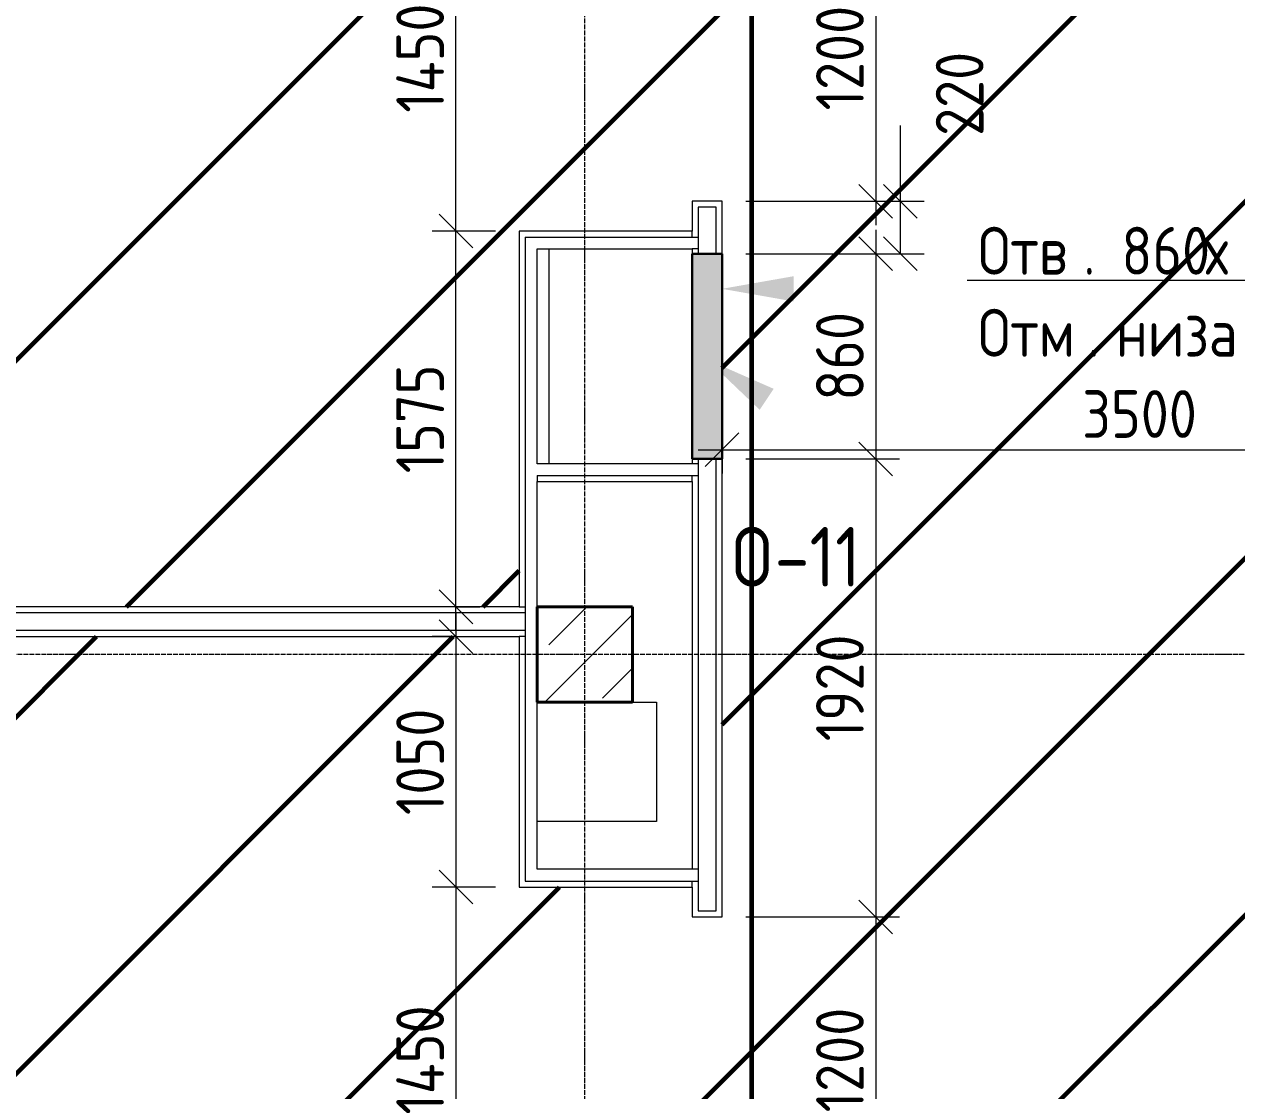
# Model space of a CAD drawing. Header units: millimetres. Extents: x -56773 to 323062, y -262288 to 76460.
# Drawn here: x -15941 to -10858, y -201452 to -196981 of the extents above; entities that cross this region are included whole.
import ezdxf

# ---------------------------------------------------------------- set-up
doc = ezdxf.new("R2010")
doc.units = ezdxf.units.MM
doc.linetypes.add('ADSK_Линия сетки', pattern=[25, 20, -2.5, 0, -2.5])
doc.linetypes.add('ADSK_Невидимые', pattern=[5, 3, -2])
for name, color, linetype, lineweight in [('1.1)Стяжка керамзит  2 этаж', 5, 'Continuous', 60), ('Марки', 7, 'Continuous', 20), ('Несущие колонны', 7, 'Continuous', 18), ('Обобщенные модели', 7, 'ADSK_Невидимые', 18), ('Оси', 7, 'Continuous', 9), ('Перекрытие', 7, 'Continuous', 18), ('Размеры', 7, 'Continuous', 9), ('Стены внутренние', 7, 'Continuous', 18), ('Стены штриховка', 7, 'Continuous', 9), ('Узлы', 7, 'Continuous', 18)]:
    doc.layers.add(name, color=color, linetype=linetype, lineweight=lineweight)
doc.styles.add('GOST Common_2', font='', dxfattribs={"width": 0.9, "height": 250})
doc.styles.add('GOST Common_3', font='', dxfattribs={"width": 0.9, "height": 200})
doc.styles.get('GOST Common_2').set_extended_font_data('GOST Common')
doc.styles.get('GOST Common_3').set_extended_font_data('GOST Common')
doc.dimstyles.new('ADSK_Основной_2_0', dxfattribs={"dimscale": 304.8, "dimtxt": 201.142999, "dimasz": 0.463911, "dimexe": 0.328084, "dimexo": 0.328084, "dimgap": 0.164042, "dimtad": 1, "dimdec": 3, "dimrnd": 0.001, "dimdsep": 46, "dimtxsty": 'GOST Common_3', "dimblk1": 'OBLIQUE', "dimblk2": 'OBLIQUE', "dimsah": 1, "dimcen": 0.09, "dimdle": 0.328084, "dimazin": 2, "dimtfac": 1, "dimtdec": 4, "dimtix": 1, "dimtmove": 0, "dimatfit": 3, "dimfxl": 1, "dimtvp": 1, "dimtolj": 1, "dimtzin": 0, "dimlwd": 20, "dimlwe": 20, "dimarcsym": 2})
doc.dimstyles.new('ADSK_Основной_2_0_2', dxfattribs={"dimscale": 304.8, "dimtxt": 201.142999, "dimasz": 0.463911, "dimexe": 0.328084, "dimexo": 0.328084, "dimgap": 0.164042, "dimtad": 1, "dimdec": 3, "dimrnd": 0.001, "dimdsep": 46, "dimtxsty": 'GOST Common_3', "dimblk1": 'OBLIQUE', "dimblk2": 'OBLIQUE', "dimsah": 1, "dimcen": 0.09, "dimdle": 0.328084, "dimazin": 2, "dimtfac": 1, "dimtdec": 4, "dimtix": 1, "dimtmove": 0, "dimatfit": 3, "dimfxl": 1, "dimtvp": 1, "dimtolj": 1, "dimtzin": 0, "dimlwd": 20, "dimlwe": 20, "dimarcsym": 2})

# ---------------------------------------------------------------- blocks, each defined once
blk = doc.blocks.new('ADSK_КолоннаЖБ_Прямоугольная - 400x400 мм-1807142-Кладочный план 4-го этажа')
at = {"layer": 'Несущие колонны', "lineweight": 40}
for p, q in [((-200, 200), (200, 200)), ((-200, -200), (-200, 200)), ((200, 200), (200, -200)), ((200, -200), (-200, -200))]:
    blk.add_line(p, q, dxfattribs=at)
blk = doc.blocks.new('ADSK_ОбобщеннаяМодель_ОтверстиеПрямоугольное_вСтене - О-11_ОВ_в ГКЛ_810х310-4086554-Кладочный план 4-го этажа')
at = {"layer": 'Обобщенные модели'}
blk.add_hatch(color=256, dxfattribs=at).paths.add_polyline_path([(550.3, -62.5), (550.3, 62.5), (-309.7, 62.5), (-309.7, -62.5)])
at = {"layer": 'Узлы', "lineweight": 30}
for p, q in [((-309.7, -62.5), (-309.7, 62.5)), ((-309.7, 62.5), (550.3, 62.5)), ((550.3, 62.5), (550.3, -62.5)), ((550.3, -62.5), (-309.7, -62.5))]:
    blk.add_line(p, q, dxfattribs=at)
blk = doc.blocks.new('_Oblique')
at = {"color": 0, "linetype": 'ByBlock', "lineweight": -2}
blk.add_line((-0.5, -0.5), (0.5, 0.5), dxfattribs=at)
blk = doc.blocks.new('*D6167')
at = {"layer": 'Defpoints', "color": 0, "transparency": 16777216}
for p in [(-13015.6, -198665.4), (-9515.6, -198765.3), (-9515.6, -199048.5)]:
    blk.add_point(p, dxfattribs=at)
at = {"layer": 'Размеры', "color": 0, "lineweight": 20, "transparency": 16777216}
for p, q in [((-9515.6, -198948.5), (-9515.6, -198665.3)), ((-13115.6, -198765.3), (-9415.6, -198765.3)), ((-13015.6, -198765.4), (-13015.6, -198865.3))]:
    blk.add_line(p, q, dxfattribs=at)
at = {"layer": 'Размеры', "color": 0, "lineweight": 20, "transparency": 16777216, "xscale": 141.4, "yscale": 141.4, "zscale": 141.4, "rotation": 180}
blk.add_blockref('_Oblique', (-13015.6, -198765.3), dxfattribs=at)
at = {"layer": 'Размеры', "color": 0, "lineweight": 20, "transparency": 16777216, "xscale": 141.4, "yscale": 141.4, "zscale": 141.4}
blk.add_blockref('_Oblique', (-9515.6, -198765.3), dxfattribs=at)
at = {"layer": 'Размеры', "color": 0, "lineweight": 9, "transparency": 16777216, "insert": (-11265.6, -198615.3), "char_height": 200, "width": 605.475, "attachment_point": 5, "style": 'GOST Common_3'}
blk.add_mtext('\\A1;3500', dxfattribs=at)
blk = doc.blocks.new('*D6340')
at = {"layer": 'Defpoints', "color": 0, "transparency": 16777216}
for p in [(-13015.6, -196523.5), (-13015.6, -197723.5), (-12371.5, -197723.5)]:
    blk.add_point(p, dxfattribs=at)
at = {"layer": 'Размеры', "color": 0, "lineweight": 20, "transparency": 16777216}
for p, q in [((-12371.5, -196423.5), (-12371.5, -197823.5)), ((-12915.6, -196523.5), (-12271.5, -196523.5)), ((-12915.6, -197723.5), (-12271.5, -197723.5))]:
    blk.add_line(p, q, dxfattribs=at)
at = {"layer": 'Размеры', "color": 0, "lineweight": 20, "transparency": 16777216, "xscale": 141.4, "yscale": 141.4, "zscale": 141.4}
for p, rotation in [((-12371.5, -196523.5), 90), ((-12371.5, -197723.5), 270)]:
    blk.add_blockref('_Oblique', p, dxfattribs=dict(at, rotation=rotation))
at = {"layer": 'Размеры', "color": 0, "lineweight": 9, "transparency": 16777216, "insert": (-12521.5, -197123.5), "char_height": 200, "width": 560.473, "attachment_point": 5, "rotation": 90, "style": 'GOST Common_3'}
blk.add_mtext('\\A1;1200', dxfattribs=at)
blk = doc.blocks.new('*D6341')
at = {"layer": 'Defpoints', "color": 0, "transparency": 16777216}
for p in [(-13015.6, -197723.5), (-13015.6, -197943.5), (-12267.7, -197943.5)]:
    blk.add_point(p, dxfattribs=at)
at = {"layer": 'Размеры', "color": 0, "lineweight": 20, "transparency": 16777216}
for p, q in [((-12267.7, -197723.5), (-12267.7, -197405.7)), ((-12267.7, -197943.5), (-12267.7, -197623.5)), ((-12915.6, -197723.5), (-12167.7, -197723.5)), ((-12915.6, -197943.5), (-12167.7, -197943.5))]:
    blk.add_line(p, q, dxfattribs=at)
at = {"layer": 'Размеры', "color": 0, "lineweight": 20, "transparency": 16777216, "xscale": 141.4, "yscale": 141.4, "zscale": 141.4}
for p, rotation in [((-12267.7, -197723.5), 90), ((-12267.7, -197943.5), 270)]:
    blk.add_blockref('_Oblique', p, dxfattribs=dict(at, rotation=rotation))
at = {"layer": 'Размеры', "color": 0, "lineweight": 9, "transparency": 16777216, "insert": (-12119.6, -197449.4), "char_height": 200, "width": 454.106, "attachment_point": 1, "rotation": 90, "line_spacing_factor": 1.022761, "style": 'GOST Common_3'}
blk.add_mtext('\\A1;220', dxfattribs=at)
blk = doc.blocks.new('*D6342')
at = {"layer": 'Defpoints', "color": 0, "transparency": 16777216}
for p in [(-13015.6, -197943.5), (-13015.6, -198803.5), (-12371.5, -198803.5)]:
    blk.add_point(p, dxfattribs=at)
at = {"layer": 'Размеры', "color": 0, "lineweight": 20, "transparency": 16777216}
for p, q in [((-12371.5, -197843.5), (-12371.5, -198903.5)), ((-12915.6, -197943.5), (-12271.5, -197943.5)), ((-12915.6, -198803.5), (-12271.5, -198803.5))]:
    blk.add_line(p, q, dxfattribs=at)
at = {"layer": 'Размеры', "color": 0, "lineweight": 20, "transparency": 16777216, "xscale": 141.4, "yscale": 141.4, "zscale": 141.4}
for p, rotation in [((-12371.5, -197943.5), 90), ((-12371.5, -198803.5), 270)]:
    blk.add_blockref('_Oblique', p, dxfattribs=dict(at, rotation=rotation))
at = {"layer": 'Размеры', "color": 0, "lineweight": 9, "transparency": 16777216, "insert": (-12521.5, -198373.5), "char_height": 200, "width": 454.106, "attachment_point": 5, "rotation": 90, "style": 'GOST Common_3'}
blk.add_mtext('\\A1;860', dxfattribs=at)
blk = doc.blocks.new('*D6343')
at = {"layer": 'Defpoints', "color": 0, "transparency": 16777216}
for p in [(-13015.6, -198803.5), (-13015.6, -200723.5), (-12371.5, -200723.5)]:
    blk.add_point(p, dxfattribs=at)
at = {"layer": 'Размеры', "color": 0, "lineweight": 20, "transparency": 16777216}
for p, q in [((-12371.5, -198703.5), (-12371.5, -200823.5)), ((-12915.6, -198803.5), (-12271.5, -198803.5)), ((-12915.6, -200723.5), (-12271.5, -200723.5))]:
    blk.add_line(p, q, dxfattribs=at)
at = {"layer": 'Размеры', "color": 0, "lineweight": 20, "transparency": 16777216, "xscale": 141.4, "yscale": 141.4, "zscale": 141.4}
for p, rotation in [((-12371.5, -198803.5), 90), ((-12371.5, -200723.5), 270)]:
    blk.add_blockref('_Oblique', p, dxfattribs=dict(at, rotation=rotation))
at = {"layer": 'Размеры', "color": 0, "lineweight": 9, "transparency": 16777216, "insert": (-12521.5, -199763.5), "char_height": 200, "width": 560.473, "attachment_point": 5, "rotation": 90, "style": 'GOST Common_3'}
blk.add_mtext('\\A1;1920', dxfattribs=at)
blk = doc.blocks.new('*D6344')
at = {"layer": 'Defpoints', "color": 0, "transparency": 16777216}
for p in [(-13015.6, -200723.5), (-13015.6, -201923.5), (-12371.5, -201923.5)]:
    blk.add_point(p, dxfattribs=at)
at = {"layer": 'Размеры', "color": 0, "lineweight": 20, "transparency": 16777216}
for p, q in [((-12371.5, -200623.5), (-12371.5, -202023.5)), ((-12915.6, -200723.5), (-12271.5, -200723.5)), ((-12915.6, -201923.5), (-12271.5, -201923.5))]:
    blk.add_line(p, q, dxfattribs=at)
at = {"layer": 'Размеры', "color": 0, "lineweight": 20, "transparency": 16777216, "xscale": 141.4, "yscale": 141.4, "zscale": 141.4}
for p, rotation in [((-12371.5, -200723.5), 90), ((-12371.5, -201923.5), 270)]:
    blk.add_blockref('_Oblique', p, dxfattribs=dict(at, rotation=rotation))
at = {"layer": 'Размеры', "color": 0, "lineweight": 9, "transparency": 16777216, "insert": (-12521.5, -201323.5), "char_height": 200, "width": 560.473, "attachment_point": 5, "rotation": 90, "style": 'GOST Common_3'}
blk.add_mtext('\\A1;1200', dxfattribs=at)
blk = doc.blocks.new('*D6354')
at = {"layer": 'Defpoints', "color": 0, "transparency": 16777216}
for p in [(-14031.1, -199548.5), (-14131.1, -200598.5), (-13865.6, -200598.5)]:
    blk.add_point(p, dxfattribs=at)
at = {"layer": 'Размеры', "color": 0, "lineweight": 20, "transparency": 16777216}
for p, q in [((-14131.1, -199448.5), (-14131.1, -200698.5)), ((-14131.1, -199548.5), (-14231.1, -199548.5)), ((-13965.6, -200598.5), (-14231.1, -200598.5))]:
    blk.add_line(p, q, dxfattribs=at)
at = {"layer": 'Размеры', "color": 0, "lineweight": 20, "transparency": 16777216, "xscale": 141.4, "yscale": 141.4, "zscale": 141.4}
for p, rotation in [((-14131.1, -199548.5), 90), ((-14131.1, -200598.5), 270)]:
    blk.add_blockref('_Oblique', p, dxfattribs=dict(at, rotation=rotation))
at = {"layer": 'Размеры', "color": 0, "lineweight": 9, "transparency": 16777216, "insert": (-14281.1, -200073.5), "char_height": 200, "width": 560.473, "attachment_point": 5, "rotation": 90, "style": 'GOST Common_3'}
blk.add_mtext('\\A1;1050', dxfattribs=at)
blk = doc.blocks.new('*D6355')
at = {"layer": 'Defpoints', "color": 0, "transparency": 16777216}
for p in [(-13865.6, -200598.5), (-14131.1, -202048.5), (-13865.6, -202048.5)]:
    blk.add_point(p, dxfattribs=at)
at = {"layer": 'Размеры', "color": 0, "lineweight": 20, "transparency": 16777216}
for p, q in [((-14131.1, -200498.5), (-14131.1, -202148.5)), ((-13965.6, -200598.5), (-14231.1, -200598.5)), ((-13965.6, -202048.5), (-14231.1, -202048.5))]:
    blk.add_line(p, q, dxfattribs=at)
at = {"layer": 'Размеры', "color": 0, "lineweight": 20, "transparency": 16777216, "xscale": 141.4, "yscale": 141.4, "zscale": 141.4}
for p, rotation in [((-14131.1, -200598.5), 90), ((-14131.1, -202048.5), 270)]:
    blk.add_blockref('_Oblique', p, dxfattribs=dict(at, rotation=rotation))
at = {"layer": 'Размеры', "color": 0, "lineweight": 9, "transparency": 16777216, "insert": (-14281.1, -201323.5), "char_height": 200, "width": 580.928, "attachment_point": 5, "rotation": 90, "style": 'GOST Common_3'}
blk.add_mtext('\\A1;1450', dxfattribs=at)
blk = doc.blocks.new('*D6361')
at = {"layer": 'Defpoints', "color": 0, "transparency": 16777216}
for p in [(-14131.1, -197848.5), (-13865.6, -197848.5), (-14231.1, -199423.5)]:
    blk.add_point(p, dxfattribs=at)
at = {"layer": 'Размеры', "color": 0, "lineweight": 20, "transparency": 16777216}
for p, q in [((-14131.1, -199523.5), (-14131.1, -197748.5)), ((-13965.6, -197848.5), (-14231.1, -197848.5)), ((-14131.1, -199423.5), (-14031.1, -199423.5))]:
    blk.add_line(p, q, dxfattribs=at)
at = {"layer": 'Размеры', "color": 0, "lineweight": 20, "transparency": 16777216, "xscale": 141.4, "yscale": 141.4, "zscale": 141.4}
for p, rotation in [((-14131.1, -197848.5), 90), ((-14131.1, -199423.5), 270)]:
    blk.add_blockref('_Oblique', p, dxfattribs=dict(at, rotation=rotation))
at = {"layer": 'Размеры', "color": 0, "lineweight": 9, "transparency": 16777216, "insert": (-14281.1, -198636), "char_height": 200, "width": 560.473, "attachment_point": 5, "rotation": 90, "style": 'GOST Common_3'}
blk.add_mtext('\\A1;1575', dxfattribs=at)
blk = doc.blocks.new('*D6362')
at = {"layer": 'Defpoints', "color": 0, "transparency": 16777216}
for p in [(-14131.1, -196398.5), (-13865.6, -196398.5), (-13865.6, -197848.5)]:
    blk.add_point(p, dxfattribs=at)
at = {"layer": 'Размеры', "color": 0, "lineweight": 20, "transparency": 16777216}
for p, q in [((-14131.1, -197948.5), (-14131.1, -196298.5)), ((-13965.6, -196398.5), (-14231.1, -196398.5)), ((-13965.6, -197848.5), (-14231.1, -197848.5))]:
    blk.add_line(p, q, dxfattribs=at)
at = {"layer": 'Размеры', "color": 0, "lineweight": 20, "transparency": 16777216, "xscale": 141.4, "yscale": 141.4, "zscale": 141.4}
for p, rotation in [((-14131.1, -196398.5), 90), ((-14131.1, -197848.5), 270)]:
    blk.add_blockref('_Oblique', p, dxfattribs=dict(at, rotation=rotation))
at = {"layer": 'Размеры', "color": 0, "lineweight": 9, "transparency": 16777216, "insert": (-14281.1, -197123.5), "char_height": 200, "width": 580.928, "attachment_point": 5, "rotation": 90, "style": 'GOST Common_3'}
blk.add_mtext('\\A1;1450', dxfattribs=at)
blk = doc.blocks.new('ADSK_Марка_Отверстие - Полная марка_Отметка от этажа-157318-Кладочный план 4-го этажа')
at = {"layer": 'Марки'}
blk.add_line((0, 0), (28, 0), dxfattribs=at)

msp = doc.modelspace()

# ---------------------------------------------------------------- hatches: boundary and pattern name
at = {"layer": '1.1)Стяжка керамзит  2 этаж', "transparency": 33554687}
h = msp.add_hatch(dxfattribs=at)
h.set_pattern_fill('ANSI31', color=5, scale=333)
h.paths.add_polyline_path([(-9515.6385, -189498.4914), (-9640.6385, -189498.4914), (-9640.6385, -190548.4914), (-9765.6385, -190548.4914), (-9765.6385, -187843.4914), (-9640.6385, -187843.4914), (-9640.6385, -187943.4914), (-9515.6385, -187943.4914), (-9515.6385, -186643.4914), (-9640.6385, -186643.4914), (-9640.6385, -186743.4914), (-9765.6385, -186743.4914), (-9765.6385, -186538.4914), (-9765.6385, -186038.4914), (-9765.6385, -185848.4914), (-9765.6385, -185248.4914), (-9765.6385, -184728.4914), (-9765.6385, -184068.4914), (-9765.6385, -182048.4914), (-9640.6385, -182048.4914), (-9640.6385, -182198.4914), (-9515.6385, -182198.4914), (-9515.6385, -180798.4914), (-9640.6385, -180798.4914), (-9640.6385, -180948.4914), (-9765.6385, -180948.4914), (-9765.6385, -179748.4914), (-12890.6385, -179748.4914), (-12890.6385, -205573.4914), (-9515.6385, -205573.4914), (-9515.6385, -195798.4914), (-9640.6385, -195798.4914), (-9740.6385, -195798.4914), (-9765.6385, -195798.4914), (-9765.6385, -194723.4914), (-9640.6385, -194723.4914), (-9640.6385, -194998.4914), (-9515.6385, -194998.4914), (-9515.6385, -192473.4914), (-9640.6385, -192473.4914), (-9640.6385, -193673.4914), (-9765.6385, -193673.4914), (-9765.6385, -191598.4914), (-9640.6385, -191598.4914), (-9640.6385, -192348.4914), (-9515.6385, -192348.4914)])
h.paths.add_polyline_path([(-12770.185, -182943.7312), (-12010.185, -182943.7312), (-12010.185, -182938.7312), (-12770.185, -182938.7312)], flags=16)
h.paths.add_polyline_path([(-12010.185, -183904.7961), (-12770.185, -183904.7961), (-12770.185, -183909.7961), (-12010.185, -183909.7961)], flags=16)
h = msp.add_hatch(dxfattribs=at)
h.set_pattern_fill('ANSI31', color=5, scale=333)
h.paths.add_polyline_path([(-12890.6385, -192598.4914), (-13140.6385, -192598.4914), (-13140.6385, -192473.4914), (-13015.6385, -192473.4914), (-13015.6385, -189998.4914), (-15215.6385, -189998.4914), (-15215.6385, -192473.4914), (-14340.6385, -192473.4914), (-14340.6385, -192598.4914), (-15540.6385, -192598.4914), (-15540.6385, -192473.4914), (-15515.6385, -192473.4914), (-15515.6385, -190273.4914), (-15690.6385, -190273.4914), (-15690.6385, -190148.4914), (-15515.6385, -190148.4914), (-15515.6385, -188098.4914), (-16790.6385, -188098.4914), (-16790.6385, -190148.4914), (-16590.6385, -190148.4914), (-16590.6385, -190273.4914), (-16790.6385, -190273.4914), (-16790.6385, -191248.4914), (-16965.6385, -191248.4914), (-16965.6385, -192473.4914), (-16440.6385, -192473.4914), (-16440.6385, -192598.4914), (-18415.6385, -192598.4914), (-18415.6385, -192473.4914), (-17090.6385, -192473.4914), (-17090.6385, -189548.4914), (-17290.6385, -189548.4914), (-17290.6385, -189498.4914), (-17090.6385, -189498.4914), (-17090.6385, -187898.4914), (-18290.6385, -187898.4914), (-18290.6385, -189498.4914), (-18030.6385, -189498.4914), (-18030.6385, -189548.4914), (-18440.6385, -189548.4914), (-18440.6385, -189498.4914), (-18340.6385, -189498.4914), (-18340.6385, -187898.4914), (-19540.6385, -187898.4914), (-19540.6385, -189023.4914), (-19390.6385, -189023.4914), (-19390.6385, -189423.4914), (-19540.6385, -189423.4914), (-19540.6385, -189498.4914), (-19180.6385, -189498.4914), (-19180.6385, -189548.4914), (-19540.6385, -189548.4914), (-19540.6385, -190023.4914), (-19540.6385, -191673.4914), (-19540.6385, -192473.4914), (-19315.6385, -192473.4914), (-19315.6385, -192598.4914), (-19540.6385, -192598.4914), (-19540.6385, -192823.4914), (-19540.6385, -194473.4914), (-19540.6385, -194998.4914), (-13015.6385, -194998.4914), (-13015.6385, -196523.4914), (-13140.6385, -196523.4914), (-13140.6385, -196398.4914), (-13865.6385, -196398.4914), (-13865.6385, -195123.4914), (-19390.6385, -195123.4914), (-19390.6385, -195423.4914), (-19540.6385, -195423.4914), (-19540.6385, -196623.4914), (-19540.6385, -198273.4914), (-19540.6385, -199423.4914), (-19390.6385, -199423.4914), (-13865.6385, -199423.4914), (-13865.6385, -197848.4914), (-13140.6385, -197848.4914), (-13140.6385, -197723.4914), (-13015.6385, -197723.4914), (-13015.6385, -197943.4914), (-13015.6385, -198803.4914), (-13015.6385, -200723.4914), (-13140.6385, -200723.4914), (-13140.6385, -200598.4914), (-13865.6385, -200598.4914), (-13865.6385, -199548.4914), (-19390.6385, -199548.4914), (-19390.6385, -199823.4914), (-19540.6385, -199823.4914), (-19540.6385, -200423.4914), (-19540.6385, -202073.4914), (-19540.6385, -202598.4914), (-13865.6385, -202598.4914), (-13865.6385, -202048.4914), (-13140.6385, -202048.4914), (-13140.6385, -201923.4914), (-13015.6385, -201923.4914), (-13015.6385, -203248.4914), (-13140.6385, -203248.4914), (-13140.6385, -203123.4914), (-13865.6385, -203123.4914), (-13865.6385, -202723.4914), (-19540.6385, -202723.4914), (-19540.6385, -205423.4914), (-19390.6385, -205423.4914), (-19390.6385, -205573.4914), (-18790.6385, -205573.4914), (-17140.6385, -205573.4914), (-15990.6385, -205573.4914), (-14340.6385, -205573.4914), (-13865.6385, -205573.4914), (-13865.6385, -204573.4914), (-13140.6385, -204573.4914), (-13140.6385, -204448.4914), (-13015.6385, -204448.4914), (-13015.6385, -205573.4914), (-12890.6385, -205573.4914)])
at = {"layer": 'Марки'}
for points in [[(-13015.6385, -198090.5496), (-12715.6385, -198143.4477), (-12715.6385, -198037.6515)], [(-13078.1385, -198387.1147), (-12857.9753, -198597.653), (-12799.2445, -198509.6558)]]:
    msp.add_hatch(color=256, dxfattribs=at).paths.add_polyline_path(points)
at = {"layer": 'Несущие колонны', "lineweight": 9}
h = msp.add_hatch(dxfattribs=at)
h.set_pattern_fill('FP_1', color=256, style=0, pattern_type=2)
h.set_pattern_definition([(45, (9.36, -198628.46), (-224.5064, 224.5064), []), (45, (233.87, -198628.46), (-224.5064, 224.5064), [396.875, -79.375, 3.353, -76.022])])
h.paths.add_polyline_path([(-13790.6385, -199823.4914), (-13390.6385, -199823.4914), (-13390.6385, -199423.4914), (-13790.6385, -199423.4914)])

# ---------------------------------------------------------------- linework, layer by layer
at = {"layer": '1.1)Стяжка керамзит  2 этаж'}
msp.add_lwpolyline([(-9515.6385, -205573.4914), (-12890.6385, -205573.4914), (-12890.6385, -179748.4914), (-9515.6385, -179748.4914)], close=True, dxfattribs=at)
at = {"layer": 'Несущие колонны', "lineweight": 9}
for p, q in [((-13390.6385, -199423.4914), (-13790.6385, -199423.4914)), ((-13790.6385, -199423.4914), (-13790.6385, -199823.4914)), ((-13390.6385, -199823.4914), (-13390.6385, -199423.4914)), ((-13790.6385, -199823.4914), (-13390.6385, -199823.4914))]:
    msp.add_line(p, q, dxfattribs=at)
at = {"layer": 'Оси', "linetype": 'ADSK_Линия сетки', "lineweight": 5}
for p, q in [((-13590.6385, -209602.3427), (-13590.6385, -174127.5463)), ((62563.3938, -199623.4914), (-25230.7352, -199623.4914))]:
    msp.add_line(p, q, dxfattribs=at)
at = {"layer": 'Перекрытие'}
for p, q in [((-13740.6385, -198823.4914), (-13740.6385, -197923.4914)), ((-13390.6385, -199823.4914), (-13290.6385, -199823.4914)), ((-13290.6385, -199823.4914), (-13290.6385, -200323.4914)), ((-13290.6385, -200323.4914), (-13790.6385, -200323.4914))]:
    msp.add_line(p, q, dxfattribs=at)
at = {"layer": 'Стены внутренние', "lineweight": 5}
for p, q in [((-13140.6385, -197723.4914), (-13140.6385, -197848.4914)), ((-13015.6385, -197723.4914), (-13140.6385, -197723.4914)), ((-13015.6385, -197943.4914), (-13015.6385, -197723.4914)), ((-13140.6385, -197848.4914), (-13865.6385, -197848.4914)), ((-13865.6385, -197848.4914), (-13865.6385, -199423.4914)), ((-13790.6385, -197923.4914), (-13140.6385, -197923.4914)), ((-13790.6385, -198823.4914), (-13790.6385, -197923.4914)), ((-13140.6385, -197923.4914), (-13140.6385, -197943.4914)), ((-13140.6385, -198823.4914), (-13790.6385, -198823.4914)), ((-13140.6385, -198803.4914), (-13140.6385, -198823.4914)), ((-13015.6385, -200723.4914), (-13015.6385, -198803.4914)), ((-13790.6385, -200523.4914), (-13790.6385, -198898.4914)), ((-13790.6385, -198898.4914), (-13140.6385, -198898.4914)), ((-13140.6385, -198898.4914), (-13140.6385, -200523.4914)), ((-13865.6385, -199423.4914), (-19540.6385, -199423.4914)), ((-19540.6385, -199548.4914), (-13865.6385, -199548.4914)), ((-13865.6385, -199548.4914), (-13865.6385, -200598.4914)), ((-13140.6385, -200523.4914), (-13790.6385, -200523.4914)), ((-13865.6385, -200598.4914), (-13140.6385, -200598.4914)), ((-13140.6385, -200598.4914), (-13140.6385, -200723.4914)), ((-13140.6385, -200723.4914), (-13015.6385, -200723.4914))]:
    msp.add_line(p, q, dxfattribs=at)
at = {"layer": 'Стены штриховка', "lineweight": 9}
for p, q in [((-13115.6385, -197748.4914), (-13115.6385, -197943.4914)), ((-13040.6385, -197748.4914), (-13115.6385, -197748.4914)), ((-13040.6385, -197943.4914), (-13040.6385, -197748.4914)), ((-13140.6385, -197873.4914), (-13140.6385, -197848.4914)), ((-13840.6385, -197873.4914), (-13115.6385, -197873.4914)), ((-13840.6385, -197873.4914), (-13840.6385, -200573.4914)), ((-13115.6385, -197923.4914), (-13140.6385, -197923.4914)), ((-13115.6385, -198823.4914), (-13140.6385, -198823.4914)), ((-13115.6385, -198803.4914), (-13115.6385, -200698.4914)), ((-13040.6385, -200698.4914), (-13040.6385, -198803.4914)), ((-13790.6385, -198873.4914), (-13115.6385, -198873.4914)), ((-13790.6385, -198873.4914), (-13790.6385, -198898.4914)), ((-13140.6385, -198898.4914), (-13140.6385, -198873.4914)), ((-13865.6385, -199423.4914), (-13840.6385, -199423.4914)), ((-13840.6385, -199448.4914), (-19540.6385, -199448.4914)), ((-13840.6385, -199523.4914), (-19540.6385, -199523.4914)), ((-13840.6385, -199548.4914), (-13865.6385, -199548.4914)), ((-13115.6385, -200523.4914), (-13140.6385, -200523.4914)), ((-13840.6385, -200573.4914), (-13115.6385, -200573.4914)), ((-13140.6385, -200598.4914), (-13140.6385, -200573.4914)), ((-13115.6385, -200698.4914), (-13040.6385, -200698.4914))]:
    msp.add_line(p, q, dxfattribs=at)

# ---------------------------------------------------------------- block references
at = {"layer": 'Марки', "xscale": 99.99999999999993, "yscale": 99.99999999999993, "zscale": 99.99999999999993}
msp.add_blockref('ADSK_Марка_Отверстие - Полная марка_Отметка от этажа-157318-Кладочный план 4-го этажа', (-11987.5125, -198054.2693), dxfattribs=at)
at = {"layer": 'Несущие колонны', "lineweight": 40, "rotation": 89.9999999999999}
msp.add_blockref('ADSK_КолоннаЖБ_Прямоугольная - 400x400 мм-1807142-Кладочный план 4-го этажа', (-13590.6385, -199623.4914), dxfattribs=at)
at = {"layer": 'Обобщенные модели', "color": 7, "true_color": 0xffffff, "rotation": 269.9999999999997}
msp.add_blockref('ADSK_ОбобщеннаяМодель_ОтверстиеПрямоугольное_вСтене - О-11_ОВ_в ГКЛ_810х310-4086554-Кладочный план 4-го этажа', (-13078.1385, -198253.1896), dxfattribs=at)

# ---------------------------------------------------------------- texts
at = {"layer": 'Марки', "lineweight": 9, "attachment_point": 1}
for s, insert, char_height, width, style in [('Отв', (-11941.7457, -197830.9767), 200, 533.923875, 'GOST Common_3'), ('. 860', (-11501.2145, -197830.9767), 200, 620.506125, 'GOST Common_3'), ('\\fGOST Common|b0|i0|c204|p34|;\\W.9;х', (-10989.2457, -197830.9767), 200, 158.734125, 'GOST Common_3'), ('Отм', (-11941.7457, -198174.935), 200, 555.569437, 'GOST Common_3'), ('низа', (-11364.2926, -198174.935), 200, 642.151687, 'GOST Common_3'), ('. ', (-11483.3551, -198174.935), 200, 144.30375, 'GOST Common_3'), ('\\fGOST Common|b0|i0|c204|p34|;\\W.9;О', (-12973.6679, -199088.921), 250, 216.455625, 'GOST Common_2'), ('-11', (-12795.0742, -199088.921), 250, 468.987187, 'GOST Common_2')]:
    msp.add_mtext(s, dxfattribs=dict(at, insert=insert, char_height=char_height, width=width, style=style))

# ---------------------------------------------------------------- dimensions: what is measured, and where the dimension line sits
at = {"layer": 'Размеры', "lineweight": 9}
for base, p1, p2, override, picture, middle in [((-14131.0784, -196398.4914), (-13865.6385, -197848.4914), (-13865.6385, -196398.4914), {"dimpost": '<>', "dimfxl": 1450}, '*D6362', (-14281.0784, -197123.4914)), ((-12371.4865, -197723.4914), (-13015.6385, -196523.4914), (-13015.6385, -197723.4914), {"dimpost": '<>', "dimfxl": 1200}, '*D6340', (-12521.4865, -197123.4914)), ((-14131.0784, -197848.4914), (-14231.0633, -199423.4914), (-13865.6385, -197848.4914), {"dimpost": '<>', "dimfxl": 1616.83651}, '*D6361', (-14281.0784, -198635.9914)), ((-12371.4865, -198803.4914), (-13015.6385, -197943.4914), (-13015.6385, -198803.4914), {"dimpost": '<>', "dimfxl": 860}, '*D6342', (-12521.4865, -198373.4914)), ((-12371.4865, -200723.4914), (-13015.6385, -198803.4914), (-13015.6385, -200723.4914), {"dimpost": '<>', "dimfxl": 1920}, '*D6343', (-12521.4865, -199763.4914)), ((-14131.0784, -200598.4914), (-14031.0935, -199548.4914), (-13865.6385, -200598.4914), {"dimpost": '<>', "dimfxl": 1062.955956}, '*D6354', (-14281.0784, -200073.4914)), ((-14131.0784, -202048.4914), (-13865.6385, -200598.4914), (-13865.6385, -202048.4914), {"dimpost": '<>', "dimfxl": 1450}, '*D6355', (-14281.0784, -201323.4914)), ((-12371.4865, -201923.4914), (-13015.6385, -200723.4914), (-13015.6385, -201923.4914), {"dimpost": '<>', "dimfxl": 1200}, '*D6344', (-12521.4865, -201323.4914))]:
    dim = msp.add_linear_dim(base=base, p1=p1, p2=p2, angle=90, dimstyle='ADSK_Основной_2_0_2', override=override, dxfattribs=at)
    dim.commit()
    dim.dimension.update_dxf_attribs({"geometry": picture, "text_midpoint": middle})
dim = msp.add_linear_dim(base=(-12267.6597, -197943.4914), p1=(-13015.6385, -197723.4914), p2=(-13015.6385, -197943.4914), angle=90, dimstyle='ADSK_Основной_2_0', override={"dimpost": '<>', "dimfxl": 220}, dxfattribs=at)
dim.commit()
dim.dimension.update_dxf_attribs({"geometry": '*D6341', "text_midpoint": (-11986.2312, -197405.7148), "dimtype": 160, "text_rotation": 90})
dim = msp.add_linear_dim(base=(-9515.6385, -198765.34), p1=(-13015.6385, -198665.3551), p2=(-9515.6385, -199048.4914), dimstyle='ADSK_Основной_2_0_2', override={"dimpost": '<>', "dimfxl": 3520.908042}, dxfattribs=at)
dim.commit()
dim.dimension.update_dxf_attribs({"geometry": '*D6167', "text_midpoint": (-11265.6385, -198615.34)})

doc.saveas('drawing.dxf')
